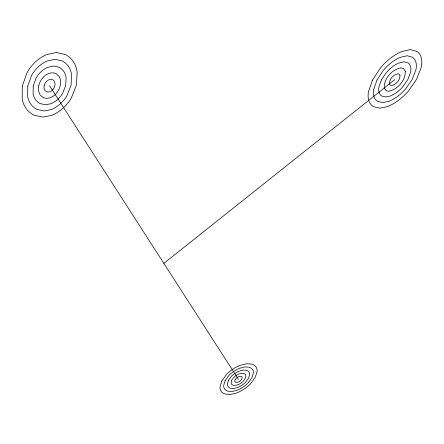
<?xml version="1.0" encoding="UTF-8"?>
<svg xmlns="http://www.w3.org/2000/svg" width="444" height="444" viewBox="0 0 444 444"><rect width="100%" height="100%" fill="white"/><g stroke="black" fill="none" stroke-linecap="round" stroke-linejoin="round"><path stroke-width="0.67" d="M163.847 263.37L394.71 79.681M49.539 85.731L238.489 379.37M22.283 86.208L22.2 99.056A53.957 35.276 -12.6 0 0 26.124 108.525A34.443 22.405 -11.8 0 0 34.316 115.323L43.146 117.061L52.059 115.296A36.919 24.076 -10.7 0 0 63.636 107.631A55.084 36.18 -10.1 0 0 71.312 98.019L76.385 85.259L77.156 72.272A55.517 36.797 -10.1 0 0 73.71 62.204A35.409 23.593 -11 0 0 65.557 54.595L56.333 52.464L46.148 54.767A35.126 23.36 -12 0 0 34.676 62.632A54.373 35.859 -12.7 0 0 26.923 72.966L22.283 86.208M400 75.474C400.133 80.12 396.176 84.66 391.675 85.509L390.337 85.159L389.449 83.866C389.266 79.193 393.256 74.664 397.78 73.793L399.123 74.154L400 75.474M27.767 86.108L27.645 96.404A43.273 28.327 -12.3 0 0 30.747 104.024A27.628 18.01 -11.7 0 0 37.302 109.524L44.394 110.945L51.571 109.524A29.554 19.308 -10.9 0 0 60.872 103.341A43.995 28.91 -10.3 0 0 67.022 95.599L71.051 85.353L71.612 74.975A44.272 29.298 -10.4 0 0 68.814 66.972A28.244 18.77 -11.1 0 0 62.288 60.956L54.939 59.28L46.842 61.117A28.066 18.626 -11.9 0 0 37.718 67.349A43.54 28.705 -12.4 0 0 31.518 75.558L27.767 86.108M405.317 71.245C405.55 80.514 397.663 89.566 388.666 91.27L386.003 90.587L384.221 88.029C383.81 78.66 391.824 69.58 400.882 67.843L403.579 68.576L405.317 71.245M33.233 86.014L33.106 93.74A32.534 21.329 -12.1 0 0 35.403 99.495A20.774 13.575 -11.6 0 0 40.315 103.663L45.654 104.751L51.071 103.685A22.183 14.519 -11 0 0 58.086 99.006A32.945 21.656 -10.6 0 0 62.704 93.157L65.695 85.448L66.078 77.672A33.1 21.873 -10.6 0 0 63.947 71.706A21.123 14.003 -11.1 0 0 59.052 67.244L53.569 66.012L47.53 67.383A21.023 13.919 -11.7 0 0 40.72 72.022A32.69 21.54 -12.2 0 0 36.075 78.127L33.233 86.014M38.689 85.92L38.573 91.076L40.088 94.933L43.357 97.747C54.573 101.326 64.369 86.042 59.113 76.407L55.85 73.465C47.763 70.507 40.199 78.46 38.689 85.92M44.123 85.825L44.05 88.406L44.8 90.348L46.437 91.769C52.053 93.584 56.976 85.903 54.312 81.086L52.681 79.631C48.651 78.172 44.894 82.118 44.123 85.825M221.684 381.157L219.991 387.135A35.226 15.207 -16.7 0 0 221.19 391.347A22.472 9.69 -16.4 0 0 225.386 394.089L230.647 394.411L236.413 393.068A23.976 10.384 -16.2 0 0 244.55 388.794A35.603 15.512 -16 0 0 250.477 383.844L255.122 377.6L257.104 371.556A35.786 15.679 -16.1 0 0 256.144 367.144A22.86 10.029 -16.3 0 0 252.026 364.158L246.642 363.73L240.154 365.368A22.772 9.951 -16.6 0 0 232.206 369.613A35.415 15.374 -16.8 0 0 226.196 374.786L221.684 381.157M225.058 380.797L223.682 385.586A28.222 12.204 -16.6 0 0 224.62 388.972A18.004 7.776 -16.4 0 0 227.972 391.186L232.19 391.453L236.819 390.376A19.192 8.319 -16.2 0 0 243.356 386.935A28.46 12.393 -16.1 0 0 248.102 382.956L251.809 377.955L253.374 373.121A28.583 12.504 -16.1 0 0 252.581 369.608A18.259 7.992 -16.3 0 0 249.284 367.244L244.983 366.905L239.816 368.215A18.198 7.948 -16.6 0 0 233.483 371.595A28.344 12.304 -16.7 0 0 228.677 375.713L225.058 380.797M228.427 380.441L227.372 384.038A21.195 9.18 -16.6 0 0 228.066 386.585A13.525 5.85 -16.4 0 0 230.575 388.261L233.744 388.467L237.229 387.656A14.408 6.249 -16.2 0 0 242.152 385.065A21.334 9.285 -16.2 0 0 245.715 382.068L248.49 378.31L249.645 374.686A21.401 9.346 -16.2 0 0 249.04 372.066A13.67 5.972 -16.4 0 0 246.559 370.302L243.34 370.057L239.483 371.04A13.636 5.95 -16.5 0 0 234.748 373.559A21.268 9.235 -16.6 0 0 231.152 376.634L228.427 380.441M231.785 380.081L231.074 382.484L231.524 384.193L233.194 385.314C238.772 385.98 244.622 381.657 245.921 376.251L245.504 374.508L243.85 373.349C238.944 372.644 234.254 376.057 231.785 380.081M235.142 379.725L234.776 380.93L234.998 381.785L235.831 382.351C238.622 382.689 241.558 380.519 242.202 377.811L241.991 376.945L241.159 376.368C238.711 376.024 236.375 377.722 235.142 379.725M372.533 80.07L368.481 91.742A49.467 28.355 -24.8 0 0 368.714 100.366A31.446 18.093 -24.2 0 0 373.232 106.588L379.848 108.197L387.623 106.599A33.528 19.508 -23.7 0 0 399.378 99.639A49.861 29.326 -23.6 0 0 408.558 90.892L416.583 79.298L421.173 67.516A50.277 29.731 -23.9 0 0 421.456 58.403A32.218 18.97 -24.5 0 0 417.188 51.521L410.395 49.589L401.476 51.659A32.123 18.72 -25 0 0 389.815 58.747A49.883 28.738 -25.1 0 0 380.375 68.082L372.533 80.07M376.995 79.992L373.709 89.338A39.627 22.783 -24.7 0 0 373.854 96.276A25.214 14.541 -24.2 0 0 377.45 101.299L382.756 102.614L389.011 101.332A26.862 15.629 -23.9 0 0 398.462 95.721A39.877 23.404 -23.8 0 0 405.827 88.683L412.232 79.376L415.862 69.958A40.143 23.665 -24 0 0 416.045 62.704A25.708 15.102 -24.5 0 0 412.609 57.259L407.192 55.739L400.094 57.393A25.647 14.946 -24.8 0 0 390.809 63.015A39.893 23.027 -24.9 0 0 383.283 70.435L376.995 79.992M381.44 79.914L378.943 86.93A29.765 17.161 -24.6 0 0 379.021 92.163A18.953 10.956 -24.3 0 0 381.707 95.971L385.697 96.97L390.409 96.009A20.174 11.738 -24 0 0 397.535 91.769A29.903 17.51 -23.9 0 0 403.074 86.452L407.87 79.454L410.561 72.394A30.053 17.66 -24.1 0 0 410.667 66.989A19.231 11.272 -24.5 0 0 408.075 62.943L404.018 61.821L398.723 63.059A19.197 11.183 -24.7 0 0 391.802 67.244A29.915 17.299 -24.8 0 0 386.169 72.772L381.44 79.914"/></g></svg>
